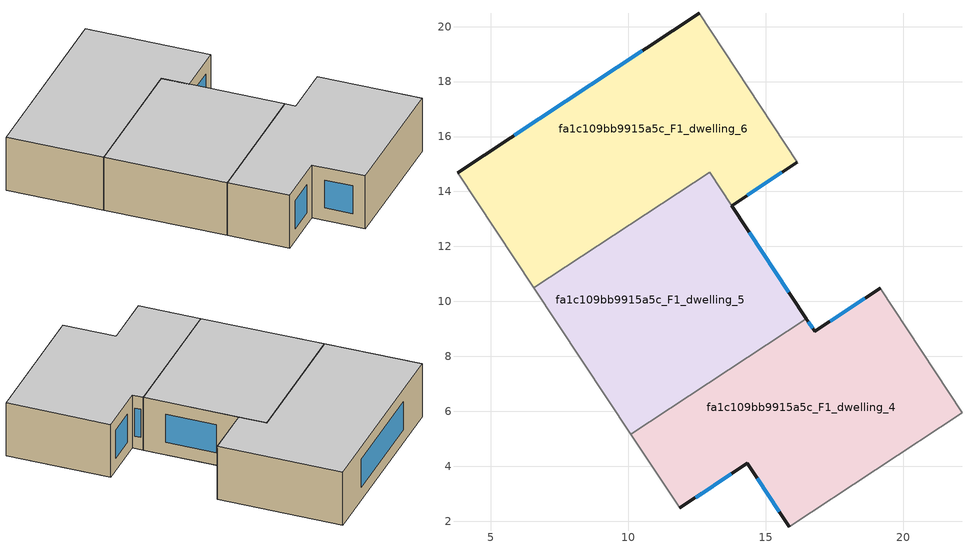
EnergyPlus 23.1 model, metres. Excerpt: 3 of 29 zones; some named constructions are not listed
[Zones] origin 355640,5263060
fa1c109bb9915a5c_F1_dwelling_4
 floor to fa1c109bb9915a5c_F0_dwelling_6 (EU_floor_Construction): 19.17,10.47 20.34,8.68 20.71,5 15.85,1.8 14.33,4.1 11.87,2.48 10.09,5.17 16.48,9.37 16.79,8.91 z3
 floor to fa1c109bb9915a5c_F0_dwelling_7 (EU_floor_Construction): 20.34,8.68 22.15,5.95 20.71,5 z3
 wall outside (EU_wall_Construction): 19.17,10.47 16.79,8.91 16.48,9.38 / 11.87,2.48 14.33,4.1 15.85,1.8 z3:6
 wall to fa1c109bb9915a5c_F1_dwelling_5 (EU_wall_Construction): 16.48,9.38 10.09,5.17 z3:6
 wall to fa1c109bb9915a5c_F1_dwelling_2 (EU_wall_Construction): 22.15,5.95 19.17,10.47 z3:6
 wall adiabatic (EU_wall_Construction): 15.85,1.8 22.15,5.95 / 10.09,5.17 11.87,2.48 z3:6
 window (EU_Window_Construction): 16.72,9.02 16.56,9.27 / 18.61,10.11 17.35,9.28 / 14.69,3.56 15.5,2.34 / 12.45,2.86 13.75,3.72 z3.7:5.3
 ceiling to fa1c109bb9915a5c_F2_dwelling_4 (EU_floor_Construction): 22.15,5.95 19.17,10.47 16.79,8.91 16.48,9.38 10.09,5.17 11.87,2.48 14.33,4.1 15.85,1.8 z6
fa1c109bb9915a5c_F1_dwelling_5
 floor to fa1c109bb9915a5c_F0_dwelling_5 (EU_floor_Construction): 13.15,14.41 15.63,10.66 9.75,5.68 6.57,10.49 12.55,14.43 z3
 floor to fa1c109bb9915a5c_F0_dwelling_6 (EU_floor_Construction): 15.63,10.66 16.48,9.37 10.09,5.17 9.75,5.68 z3
 floor adiabatic (EU_floor_Construction): 13.15,14.41 12.55,14.43 12.96,14.7 16.48,9.37 z3
 wall outside (EU_wall_Construction): 16.48,9.38 13.76,13.49 z3:6
 wall adiabatic (EU_wall_Construction): 6.57,10.49 10.09,5.17 z3:6
 wall to fa1c109bb9915a5c_F1_dwelling_6 (EU_wall_Construction): 13.76,13.49 12.96,14.7 6.57,10.49 z3:6
 window (EU_Window_Construction): 15.84,10.34 14.4,12.52 z3.7:5.3
 ceiling to fa1c109bb9915a5c_F2_dwelling_5 (EU_floor_Construction): 16.48,9.38 12.96,14.7 6.57,10.49 10.09,5.17 z6
fa1c109bb9915a5c_F1_dwelling_6
 floor to fa1c109bb9915a5c_F0_dwelling_4 (EU_floor_Construction): 12.58,20.48 16.15,15.06 13.76,13.49 12.96,14.7 12.55,14.43 3.85,14.73 z3
 floor to fa1c109bb9915a5c_F0_dwelling_5 (EU_floor_Construction): 12.55,14.43 6.57,10.49 3.78,14.69 3.85,14.73 z3
 wall outside (EU_wall_Construction): 12.58,20.48 3.78,14.69 / 13.76,13.49 16.15,15.06 z3:6
 wall adiabatic (EU_wall_Construction): 3.78,14.69 6.57,10.49 z3:6
 wall to fa1c109bb9915a5c_F1_dwelling_3 (EU_wall_Construction): 16.15,15.06 12.58,20.48 z3:6
 window (EU_Window_Construction): 10.52,19.12 5.85,16.05 / 14.32,13.86 15.59,14.69 z3.7:5.3
 ceiling to fa1c109bb9915a5c_F2_dwelling_6 (EU_floor_Construction): 13.76,13.49 16.15,15.06 12.58,20.48 3.78,14.69 6.57,10.49 12.96,14.7 z6
[HVACTEMPLATE:THERMOSTAT] Constant Heating Setpoint=20; Constant Cooling Setpoint=50
EU_HeatOnly_fa1c109bb9915a5c_F0_dwelling_0; EU_HeatOnly_fa1c109bb9915a5c_F0_dwelling_1; EU_HeatOnly_fa1c109bb9915a5c_F0_dwelling_2; EU_HeatOnly_fa1c109bb9915a5c_F0_dwelling_3; EU_HeatOnly_fa1c109bb9915a5c_F0_dwelling_4; EU_HeatOnly_fa1c109bb9915a5c_F0_dwelling_5; EU_HeatOnly_fa1c109bb9915a5c_F0_dwelling_6; EU_HeatOnly_fa1c109bb9915a5c_F0_dwelling_7; EU_HeatOnly_fa1c109bb9915a5c_F1_dwelling_0; EU_HeatOnly_fa1c109bb9915a5c_F1_dwelling_1; EU_HeatOnly_fa1c109bb9915a5c_F1_dwelling_2; EU_HeatOnly_fa1c109bb9915a5c_F1_dwelling_3; EU_HeatOnly_fa1c109bb9915a5c_F1_dwelling_4; EU_HeatOnly_fa1c109bb9915a5c_F1_dwelling_5; EU_HeatOnly_fa1c109bb9915a5c_F1_dwelling_6; EU_HeatOnly_fa1c109bb9915a5c_F2_dwelling_0; EU_HeatOnly_fa1c109bb9915a5c_F2_dwelling_1; EU_HeatOnly_fa1c109bb9915a5c_F2_dwelling_2; EU_HeatOnly_fa1c109bb9915a5c_F2_dwelling_3; EU_HeatOnly_fa1c109bb9915a5c_F2_dwelling_4; EU_HeatOnly_fa1c109bb9915a5c_F2_dwelling_5; EU_HeatOnly_fa1c109bb9915a5c_F2_dwelling_6; EU_HeatOnly_fa1c109bb9915a5c_F3_dwelling_0; EU_HeatOnly_fa1c109bb9915a5c_F3_dwelling_1; EU_HeatOnly_fa1c109bb9915a5c_F3_dwelling_2; EU_HeatOnly_fa1c109bb9915a5c_F3_dwelling_3; EU_HeatOnly_fa1c109bb9915a5c_F3_dwelling_4; EU_HeatOnly_fa1c109bb9915a5c_F3_dwelling_5; EU_HeatOnly_fa1c109bb9915a5c_F3_dwelling_6
[SCHEDULE:CONSTANT]
Name | Hourly Value
EU_AlwaysOn | 1
EU_CoolingOff | 0
[SCHEDULE:FILE] Column Number=1; Rows to Skip at Top=0; Number of Hours of Data=8760; Column Separator=Comma; Interpolate to Timestep=No; Minutes per Item=60; Adjust Schedule for Daylight Savings=Yes
Name | File
EU_Step8_GainSchedule_fa1c109bb9915a5c_F2_dwelling_1_f000 | ../../schedules/fa1c109bb9915a5c/fa1c109bb9915a5c_F2_dwelling_1_f000_gain.csv
EU_Step8_GainSchedule_fa1c109bb9915a5c_F2_dwelling_2_f000 | ../../schedules/fa1c109bb9915a5c/fa1c109bb9915a5c_F2_dwelling_2_f000_gain.csv
EU_Step8_GainSchedule_fa1c109bb9915a5c_F2_dwelling_3_f000 | ../../schedules/fa1c109bb9915a5c/fa1c109bb9915a5c_F2_dwelling_3_f000_gain.csv
EU_Step8_GainSchedule_fa1c109bb9915a5c_F2_dwelling_4_f000 | ../../schedules/fa1c109bb9915a5c/fa1c109bb9915a5c_F2_dwelling_4_f000_gain.csv
EU_Step8_GainSchedule_fa1c109bb9915a5c_F2_dwelling_5_f000 | ../../schedules/fa1c109bb9915a5c/fa1c109bb9915a5c_F2_dwelling_5_f000_gain.csv
EU_Step8_GainSchedule_fa1c109bb9915a5c_F2_dwelling_6_f000 | ../../schedules/fa1c109bb9915a5c/fa1c109bb9915a5c_F2_dwelling_6_f000_gain.csv
EU_Step8_GainSchedule_fa1c109bb9915a5c_F3_dwelling_0_f000 | ../../schedules/fa1c109bb9915a5c/fa1c109bb9915a5c_F3_dwelling_0_f000_gain.csv
EU_Step8_GainSchedule_fa1c109bb9915a5c_F3_dwelling_1_f000 | ../../schedules/fa1c109bb9915a5c/fa1c109bb9915a5c_F3_dwelling_1_f000_gain.csv
EU_Step8_GainSchedule_fa1c109bb9915a5c_F3_dwelling_2_f000 | ../../schedules/fa1c109bb9915a5c/fa1c109bb9915a5c_F3_dwelling_2_f000_gain.csv
EU_Step8_GainSchedule_fa1c109bb9915a5c_F3_dwelling_3_f000 | ../../schedules/fa1c109bb9915a5c/fa1c109bb9915a5c_F3_dwelling_3_f000_gain.csv
EU_Step8_GainSchedule_fa1c109bb9915a5c_F3_dwelling_4_f000 | ../../schedules/fa1c109bb9915a5c/fa1c109bb9915a5c_F3_dwelling_4_f000_gain.csv
EU_Step8_GainSchedule_fa1c109bb9915a5c_F3_dwelling_5_f000 | ../../schedules/fa1c109bb9915a5c/fa1c109bb9915a5c_F3_dwelling_5_f000_gain.csv
EU_Step8_GainSchedule_fa1c109bb9915a5c_F3_dwelling_6_f000 | ../../schedules/fa1c109bb9915a5c/fa1c109bb9915a5c_F3_dwelling_6_f000_gain.csv
